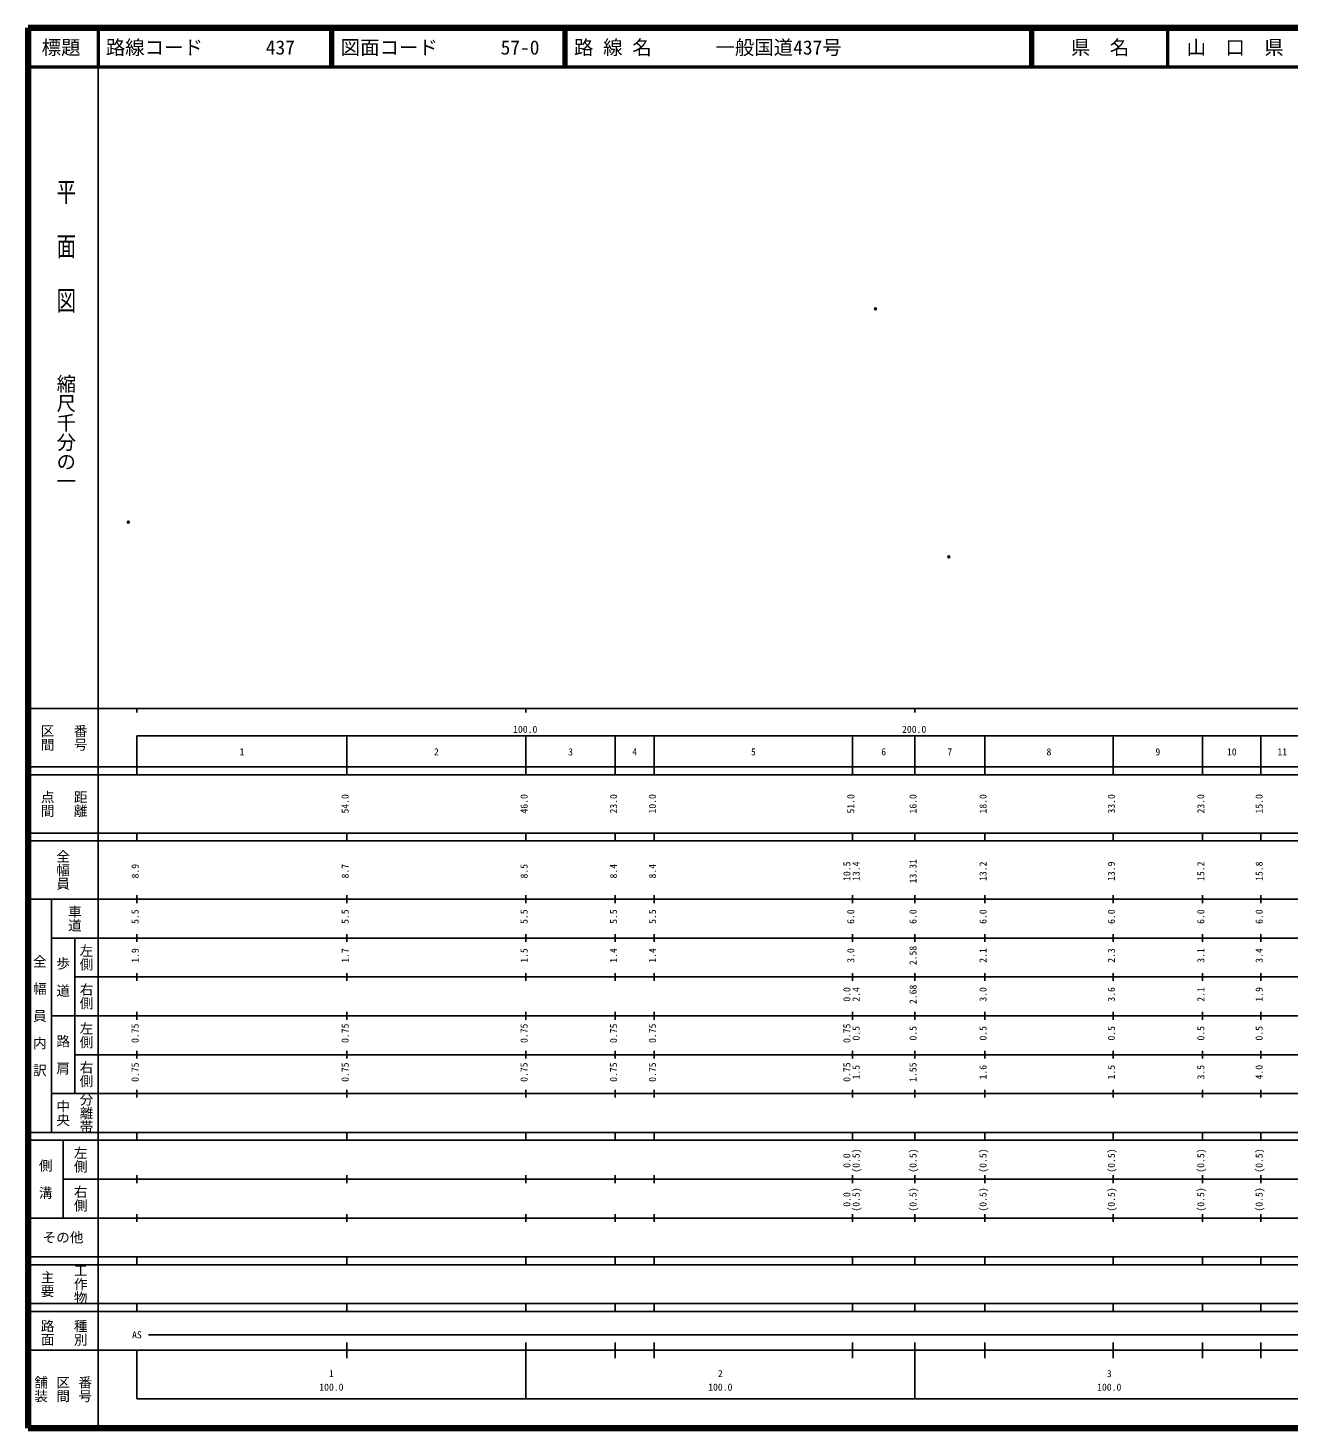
# Model space of a CAD drawing. Units: millimetres on the paper. Extents: x 40 to 680, y 20 to 380.
# Drawn here: x 40 to 364.2, y 20 to 380 of the extents above; entities that cross this region are included whole.
import ezdxf
from ezdxf.enums import TextEntityAlignment as Align

# ---------------------------------------------------------------- set-up
doc = ezdxf.new("R2010")
doc.units = ezdxf.units.MM
doc.header["$PDMODE"] = 32
doc.header["$PDSIZE"] = 0.5
doc.layers.add('M-OTRS', color=6, linetype='Continuous')
doc.layers.add('M-TTL-TXT', color=7, linetype='Continuous')
for name, color, linetype, lineweight in [('M-TTL', 2, 'Continuous', 140), ('M-TTL-BAND', 7, 'Continuous', 25), ('M-TTL-LINE', 7, 'Continuous', 50)]:
    doc.layers.add(name, color=color, linetype=linetype, lineweight=lineweight)
doc.styles.add('@ＭＳ ゴシック', font='')
doc.styles.add('ＭＳ ゴシック', font='')
doc.styles.get('@ＭＳ ゴシック').set_extended_font_data('@MS Gothic')
doc.styles.get('ＭＳ ゴシック').set_extended_font_data('MS Gothic')

msp = doc.modelspace()

# ---------------------------------------------------------------- linework, layer by layer
at = {"layer": 'M-OTRS'}
for p in [(257.896, 307.787), (65.799, 252.926), (276.741, 244.005)]:
    msp.add_point(p, dxfattribs=at)
at = {"layer": 'M-TTL'}
for p, q in [((40, 380), (40, 20)), ((680, 380), (40, 380)), ((40, 20), (680, 20))]:
    msp.add_line(p, q, dxfattribs=at)
at = {"layer": 'M-TTL-BAND'}
for p, q in [((58, 370), (58, 20)), ((40, 205), (579, 205)), ((68, 205), (68, 204)), ((168, 205), (168, 204)), ((268, 205), (268, 204)), ((68, 198), (579, 198)), ((68, 198), (68, 188)), ((122, 188), (122, 198)), ((168, 188), (168, 198)), ((191, 188), (191, 198)), ((201, 188), (201, 198)), ((252, 188), (252, 198)), ((268, 188), (268, 198)), ((286, 188), (286, 198)), ((319, 188), (319, 198)), ((342, 188), (342, 198)), ((357, 188), (357, 198)), ((40, 190), (579, 190)), ((40, 188), (579, 188)), ((40, 173), (579, 173)), ((68, 171), (68, 173)), ((122, 171), (122, 173)), ((168, 171), (168, 173)), ((191, 171), (191, 173)), ((201, 171), (201, 173)), ((252, 171), (252, 173)), ((268, 171), (268, 173)), ((286, 171), (286, 173)), ((319, 171), (319, 173)), ((342, 171), (342, 173)), ((357, 171), (357, 173)), ((40, 171), (579, 171)), ((40, 156), (579, 156)), ((46, 96), (46, 156)), ((68, 155), (68, 157)), ((122, 155), (122, 157)), ((168, 155), (168, 157)), ((191, 155), (191, 157)), ((201, 155), (201, 157)), ((252, 155), (252, 157)), ((268, 155), (268, 157)), ((286, 155), (286, 157)), ((319, 155), (319, 157)), ((342, 155), (342, 157)), ((357, 155), (357, 157)), ((46, 146), (579, 146)), ((52, 146), (52, 106)), ((68, 145), (68, 147)), ((122, 145), (122, 147)), ((168, 145), (168, 147)), ((191, 145), (191, 147)), ((201, 145), (201, 147)), ((252, 145), (252, 147)), ((268, 145), (268, 147)), ((286, 145), (286, 147)), ((319, 145), (319, 147)), ((342, 145), (342, 147)), ((357, 145), (357, 147)), ((68, 135), (68, 137)), ((122, 135), (122, 137)), ((168, 135), (168, 137)), ((191, 135), (191, 137)), ((201, 135), (201, 137)), ((252, 135), (252, 137)), ((268, 135), (268, 137)), ((286, 135), (286, 137)), ((319, 135), (319, 137)), ((342, 135), (342, 137)), ((357, 135), (357, 137)), ((52, 136), (579, 136)), ((46, 126), (579, 126)), ((68, 125), (68, 127)), ((122, 125), (122, 127)), ((168, 125), (168, 127)), ((191, 125), (191, 127)), ((201, 125), (201, 127)), ((252, 125), (252, 127)), ((268, 125), (268, 127)), ((286, 125), (286, 127)), ((319, 125), (319, 127)), ((342, 125), (342, 127)), ((357, 125), (357, 127)), ((52, 116), (579, 116)), ((68, 115), (68, 117)), ((122, 115), (122, 117)), ((168, 115), (168, 117)), ((191, 115), (191, 117)), ((201, 115), (201, 117)), ((252, 115), (252, 117)), ((268, 115), (268, 117)), ((286, 115), (286, 117)), ((319, 115), (319, 117)), ((342, 115), (342, 117)), ((357, 115), (357, 117)), ((46, 106), (579, 106)), ((68, 105), (68, 107)), ((122, 105), (122, 107)), ((168, 105), (168, 107)), ((191, 105), (191, 107)), ((201, 105), (201, 107)), ((252, 105), (252, 107)), ((268, 105), (268, 107)), ((286, 105), (286, 107)), ((319, 105), (319, 107)), ((342, 105), (342, 107)), ((357, 105), (357, 107)), ((40, 96), (579, 96)), ((40, 94), (579, 94)), ((49, 94), (49, 74)), ((68, 94), (68, 96)), ((122, 94), (122, 96)), ((168, 94), (168, 96)), ((191, 94), (191, 96)), ((201, 94), (201, 96)), ((252, 94), (252, 96)), ((268, 94), (268, 96)), ((286, 94), (286, 96)), ((319, 94), (319, 96)), ((342, 94), (342, 96)), ((357, 94), (357, 96)), ((49, 84), (579, 84)), ((68, 83), (68, 85)), ((122, 83), (122, 85)), ((168, 83), (168, 85)), ((191, 83), (191, 85)), ((201, 83), (201, 85)), ((252, 83), (252, 85)), ((268, 83), (268, 85)), ((286, 83), (286, 85)), ((319, 83), (319, 85)), ((342, 83), (342, 85)), ((357, 83), (357, 85)), ((40, 74), (579, 74)), ((68, 73), (68, 75)), ((122, 73), (122, 75)), ((168, 73), (168, 75)), ((191, 73), (191, 75)), ((201, 73), (201, 75)), ((252, 73), (252, 75)), ((268, 73), (268, 75)), ((286, 73), (286, 75)), ((319, 73), (319, 75)), ((342, 73), (342, 75)), ((357, 73), (357, 75)), ((40, 64), (579, 64)), ((40, 62), (579, 62)), ((68, 62), (68, 64)), ((122, 62), (122, 64)), ((168, 62), (168, 64)), ((191, 62), (191, 64)), ((201, 62), (201, 64)), ((252, 62), (252, 64)), ((268, 62), (268, 64)), ((286, 62), (286, 64)), ((319, 62), (319, 64)), ((342, 62), (342, 64)), ((357, 62), (357, 64)), ((40, 52), (579, 52)), ((68, 50), (68, 52)), ((122, 50), (122, 52)), ((168, 50), (168, 52)), ((191, 50), (191, 52)), ((201, 50), (201, 52)), ((252, 50), (252, 52)), ((268, 50), (268, 52)), ((286, 50), (286, 52)), ((319, 50), (319, 52)), ((342, 50), (342, 52)), ((357, 50), (357, 52)), ((40, 50), (579, 50)), ((71, 44), (565, 44)), ((40, 40), (579, 40)), ((68, 40), (68, 27.5)), ((122, 38), (122, 42)), ((168, 27.5), (168, 42)), ((191, 38), (191, 42)), ((201, 38), (201, 42)), ((252, 38), (252, 42)), ((268, 27.5), (268, 42)), ((286, 38), (286, 42)), ((319, 38), (319, 42)), ((342, 38), (342, 42)), ((357, 38), (357, 42)), ((68, 27.5), (579, 27.5))]:
    msp.add_line(p, q, dxfattribs=at)
at = {"layer": 'M-TTL-LINE'}
for p, q in [((58, 380), (58, 370)), ((117.75, 380), (117.75, 370)), ((118.25, 380), (118.25, 370)), ((177.75, 380), (177.75, 370)), ((178.25, 380), (178.25, 370)), ((297.75, 380), (297.75, 370)), ((298.25, 380), (298.25, 370)), ((333, 380), (333, 370)), ((40, 370), (680, 370))]:
    msp.add_line(p, q, dxfattribs=at)

# ---------------------------------------------------------------- texts
at = {"layer": 'M-TTL-BAND', "style": '@ＭＳ ゴシック', "width": 1.4}
msp.add_text('平  面  図', height=3.666, rotation=270, dxfattribs=at).set_placement((49.777, 306.475), align=Align.MIDDLE_RIGHT)
at = {"layer": 'M-TTL-BAND', "style": '@ＭＳ ゴシック'}
msp.add_text('縮尺千分の一', height=3.666, rotation=270, dxfattribs=at).set_placement((49.777, 261.03), align=Align.MIDDLE_RIGHT)
for s, p in [('区間', (45, 197.5)), ('番号', (53.5, 197.5)), ('点間', (45, 180.5)), ('距離', (53.5, 180.5)), ('全幅員', (49, 163.5)), ('車道', (52, 151)), ('左側', (55, 141)), ('全\u3000幅\u3000員\u3000内\u3000訳', (43, 126)), ('歩\u3000道', (49, 136)), ('右側', (55, 131)), ('左側', (55, 121)), ('路\u3000肩', (49, 116)), ('右側', (55, 111)), ('分離帯', (55, 101)), ('中央', (49, 101)), ('左側', (53.5, 89)), ('側\u3000溝', (44.5, 84)), ('右側', (53.5, 79)), ('工作物', (53.5, 57)), ('主要', (45, 57)), ('路面', (45, 44.5)), ('種別', (53.5, 44.5)), ('舗装', (43.333, 30)), ('区間', (49, 30)), ('番号', (54.667, 30))]:
    msp.add_text(s, height=2.566, rotation=270, dxfattribs=at).set_placement(p, align=Align.MIDDLE_CENTER)
at = {"layer": 'M-TTL-BAND', "style": 'ＭＳ ゴシック'}
for s, p in [('100.0', (167.844, 198.195)), ('200.0', (267.844, 198.195)), ('1', (95, 192.405)), ('2', (145, 192.405)), ('3', (179.5, 192.405)), ('4', (196, 192.405)), ('5', (226.5, 192.405)), ('6', (260, 192.405)), ('7', (277, 192.405)), ('8', (302.5, 192.405)), ('9', (330.5, 192.405)), ('10', (349.5, 192.405)), ('11', (362.5, 192.405)), ('AS', (68, 42.5)), ('1', (118, 32.523)), ('2', (218, 32.523)), ('3', (318, 32.523)), ('100.0', (118, 29.033)), ('100.0', (218, 29.033)), ('100.0', (318, 29.033))]:
    msp.add_text(s, height=1.833, dxfattribs=at).set_placement(p, align=Align.BOTTOM_CENTER)
for s, p in [('54.0', (123, 180.5)), ('46.0', (169, 180.5)), ('23.0', (192, 180.5)), ('10.0', (202, 180.5)), ('51.0', (253, 180.5)), ('16.0', (269, 180.5)), ('18.0', (287, 180.5)), ('33.0', (320, 180.5)), ('23.0', (343, 180.5)), ('15.0', (358, 180.5)), ('13.31', (269, 163.174)), ('8.9', (69, 163.174)), ('8.7', (123, 163.174)), ('8.5', (169, 163.174)), ('8.4', (192, 163.174)), ('8.4', (202, 163.174)), ('10.5', (252, 163.174)), ('13.4', (254.37, 163.174)), ('13.2', (287, 163.174)), ('13.9', (320, 163.174)), ('15.2', (343, 163.174)), ('15.8', (358, 163.174)), ('5.5', (69, 151.5)), ('5.5', (123, 151.5)), ('5.5', (169, 151.5)), ('5.5', (192, 151.5)), ('5.5', (202, 151.5)), ('6.0', (253, 151.5)), ('6.0', (269, 151.5)), ('6.0', (287, 151.5)), ('6.0', (320, 151.5)), ('6.0', (343, 151.5)), ('6.0', (358, 151.5)), ('1.9', (69, 141.5)), ('1.7', (123, 141.5)), ('1.5', (169, 141.5)), ('1.4', (192, 141.5)), ('1.4', (202, 141.5)), ('3.0', (253, 141.5)), ('2.58', (269, 141.5)), ('2.1', (287, 141.5)), ('2.3', (320, 141.5)), ('3.1', (343, 141.5)), ('3.4', (358, 141.5)), ('0.0', (252, 131.5)), ('2.4', (254.37, 131.5)), ('2.68', (269, 131.5)), ('3.0', (287, 131.5)), ('3.6', (320, 131.5)), ('2.1', (343, 131.5)), ('1.9', (358, 131.5)), ('0.75', (69, 121.5)), ('0.75', (123, 121.5)), ('0.75', (169, 121.5)), ('0.75', (192, 121.5)), ('0.75', (202, 121.5)), ('0.75', (252, 121.5)), ('0.5', (254.37, 121.5)), ('0.5', (269, 121.5)), ('0.5', (287, 121.5)), ('0.5', (320, 121.5)), ('0.5', (343, 121.5)), ('0.5', (358, 121.5)), ('0.75', (69, 111.5)), ('0.75', (123, 111.5)), ('0.75', (169, 111.5)), ('0.75', (192, 111.5)), ('0.75', (202, 111.5)), ('0.75', (252, 111.5)), ('1.5', (254.37, 111.5)), ('1.55', (269, 111.5)), ('1.6', (287, 111.5)), ('1.5', (320, 111.5)), ('3.5', (343, 111.5)), ('4.0', (358, 111.5)), ('0.0', (252, 88.764)), ('(0.5)', (254.37, 88.764)), ('(0.5)', (269, 88.764)), ('(0.5)', (287, 88.764)), ('(0.5)', (320, 88.764)), ('(0.5)', (343, 88.764)), ('(0.5)', (358, 88.764)), ('0.0', (252, 78.764)), ('(0.5)', (254.37, 78.764)), ('(0.5)', (269, 78.764)), ('(0.5)', (287, 78.764)), ('(0.5)', (320, 78.764)), ('(0.5)', (343, 78.764)), ('(0.5)', (358, 78.764))]:
    msp.add_text(s, height=1.833, rotation=90, dxfattribs=at).set_placement(p, align=Align.BOTTOM_CENTER)
msp.add_text('その他', height=2.566, dxfattribs=at).set_placement((49, 69), align=Align.MIDDLE_CENTER)
at = {"layer": 'M-TTL-TXT', "style": 'ＭＳ ゴシック'}
for s, p in [('標題', (48.5, 375)), ('県\u3000名', (315.625, 375)), ('山\u3000口\u3000県', (350.375, 375))]:
    msp.add_text(s, height=3.666, dxfattribs=at).set_placement(p, align=Align.MIDDLE_CENTER)
for s, p in [('路線コード', (60, 375)), ('437', (101.142, 375)), ('図面コード', (120.38, 375)), ('57-0', (161.521, 375)), ('路 線 名', (180.38, 375)), ('一般国道437号', (216.734, 375))]:
    msp.add_text(s, height=3.666, dxfattribs=at).set_placement(p, align=Align.MIDDLE_LEFT)

doc.saveas('drawing.dxf')
